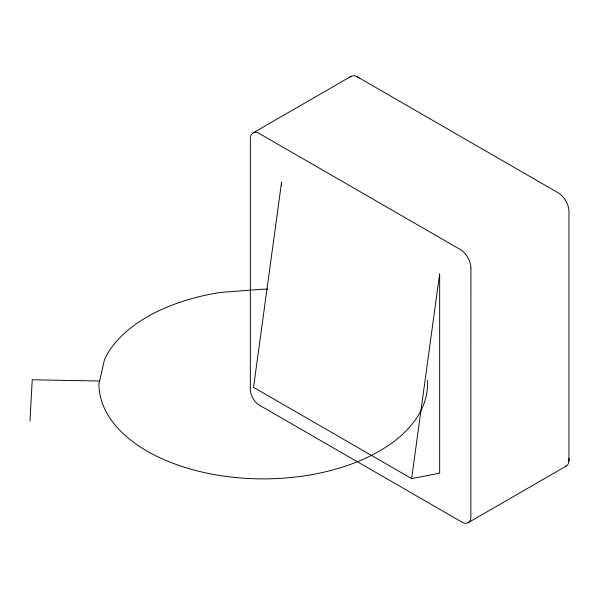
<?xml version="1.0" encoding="UTF-8"?>
<svg xmlns="http://www.w3.org/2000/svg" width="599" height="599" viewBox="0 0 599 599"><rect width="100%" height="100%" fill="white"/><g stroke="black" fill="none" stroke-linecap="round" stroke-linejoin="round"><path stroke-width="0.9" d="M29.95 421.239L32.234 379.781L99.614 381.016M411.64 478.601L439.659 273.676L439.659 473.21L411.64 478.601L253.542 387.328L281.56 182.395L281.56 185.196M253.003 132.948L351.059 76.335M468.208 522.665L566.257 466.052M356.622 76.432L558.178 192.803A15.245 8.805 60 0 1 568.953 211.469L568.953 461.185M359.145 77.892L356.21 76.238A13.478 7.78 60 0 0 350.101 77.069M568.953 458.272L568.915 461.642A13.478 7.78 60 0 1 565.142 466.516M427.409 380.372A164.298 94.859 0 0 1 266.398 478.863A164.298 94.859 0 0 1 98.932 384.026L104.525 359.475A164.298 94.859 0 0 1 220.709 292.402L263.231 289.167A164.298 94.859 0 0 1 267.865 289.205M470.904 268.082L470.866 518.255A13.478 7.78 60 0 1 463.057 522.762L258.154 404.467A13.478 7.78 60 0 1 250.345 390.937L250.345 137.358A13.478 7.78 60 0 1 258.154 132.851L460.122 249.409A15.245 8.805 60 0 1 470.904 268.082"/></g></svg>
